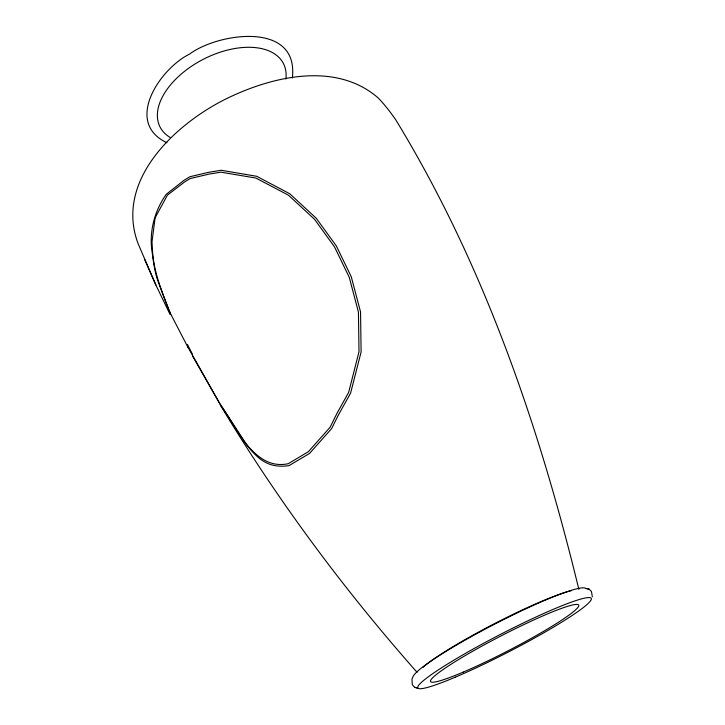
<?xml version="1.0" encoding="UTF-8"?>
<svg xmlns="http://www.w3.org/2000/svg" width="725" height="725" viewBox="0 0 725 725"><rect width="100%" height="100%" fill="white"/><g stroke="black" fill="none" stroke-linecap="round" stroke-linejoin="round"><path stroke-width="1.09" d="M292.329 78.037C299.226 20.844 218.189 32.688 189.515 54.121C160.207 68.476 123.477 122.371 166.94 142.743M170.33 313.127C162.346 292.882 153.709 272.582 152.486 250.533L152.005 241.797L154.914 219.294L155.92 216.277L167.421 195.125L184.821 181.785L190.167 178.558L209.308 174.045L220.962 172.169L255.871 178.06L288.459 195.188L314.587 219.376L334.479 246.817L349.26 277.322L358.44 312.131L359.002 351.788L348.653 392.415L337.188 412.951L330.102 427.233L308.415 451.666L288.269 463.701C270.144 467.598 256.895 457.004 246.02 443.682L220.409 404.523M586.126 588.519L589.017 589.108L591.473 591.546L592.334 596.811M589.017 589.108L585.673 588.401A97.322 10.458 -27.3 0 0 499.425 621.697A97.322 10.458 -27.3 0 0 413.286 676.099L411.927 679.216L412.344 684.781L414.627 687.309L417.138 687.971M414.627 687.309L417.872 688.116M417.102 672.356C343.858 589.507 277.648 500.404 220.654 405.601M220.047 404.142L187.974 347.257M192.596 356.057L220.79 405.338C231.81 420.817 240.047 438.525 253.134 452.463C263.61 463.755 273.896 467.824 289.03 465.631L309.548 453.433L331.642 428.584L338.367 415.044L350.574 393.195L361.113 351.987L360.542 311.886L351.235 276.678L336.291 245.875L316.191 218.189L289.764 193.747L256.713 176.293L221.252 170.266L208.474 172.333L189.905 176.737L184.087 180.244L166.17 194.373C155.096 210.177 149.767 228.955 151.561 248.258C153.283 259.45 154.217 270.851 158.15 281.554L168.943 310.536L171.499 315.42M192.433 354.28L187.458 344.493M171.426 315.402L188.056 347.547M170.094 314.496L155.884 285.025L138.239 243.981C113.535 179.383 178.087 120.975 231.067 96.479C275.826 75.599 337.034 62.25 378.042 97.821C384.658 104.563 390.403 112.139 395.805 119.879C483.72 263.972 539.21 425.983 578.849 589.362M144.366 258.897L155.884 285.025M170.067 137.415A69.373 40.446 -27.3 0 1 204.205 58.825A69.373 40.446 -27.3 0 1 285.877 79.043M422.757 667.526A90.571 9.815 -27.3 0 1 493.77 624.007A90.571 9.815 -27.3 0 1 571.155 590.757M455.237 677.204A97.648 9.652 -27.3 0 0 591.129 599.865A97.648 9.652 -27.3 0 0 467.19 652.391A97.648 9.652 -27.3 0 0 455.237 677.204M463.221 672.102A83.357 8.229 -27.3 0 0 578.604 606.245A83.357 8.229 -27.3 0 0 472.002 651.648A83.357 8.229 -27.3 0 0 463.221 672.102"/></g></svg>
